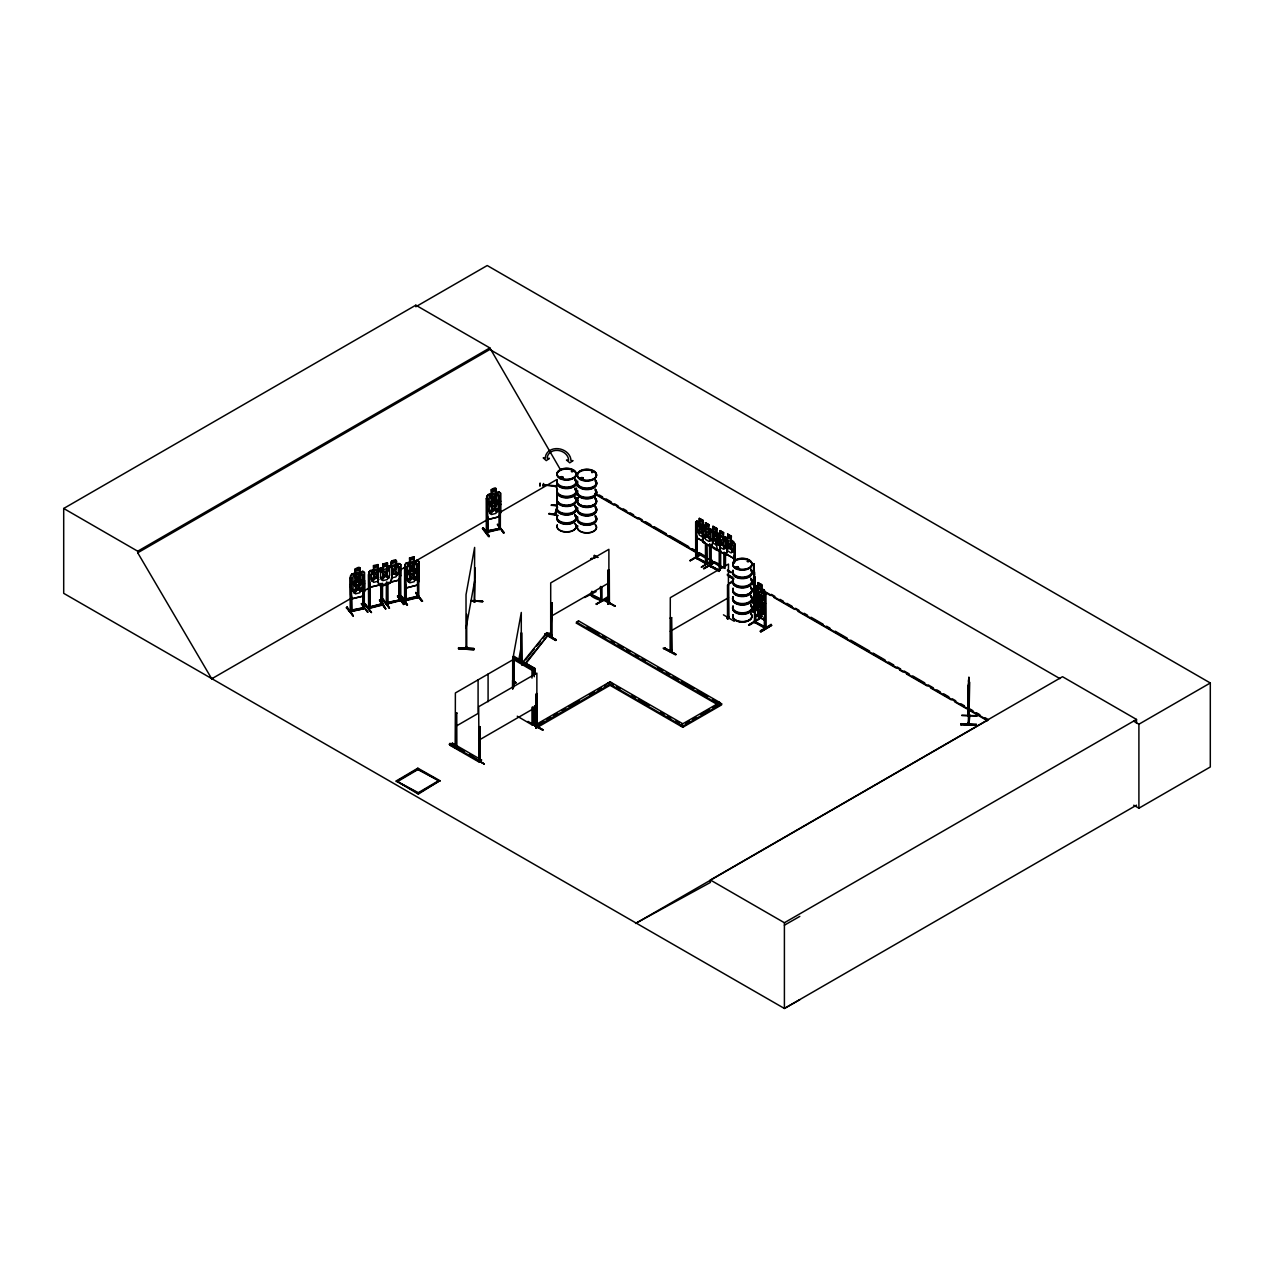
<?xml version="1.0" encoding="UTF-8"?>
<svg xmlns="http://www.w3.org/2000/svg" width="1274" height="1274" viewBox="0 0 1274 1274"><rect width="100%" height="100%" fill="white"/><g stroke="black" fill="none" stroke-linecap="round" stroke-linejoin="round"><path stroke-width="1.5" d="M968.192 706.242L968.144 707.341L968.144 697.961M968.192 694.569L968.511 689.839L967.906 699.76M968.049 698.232L968.129 693.215L968.208 698.232M968.606 679.727L968.479 686.113M960.899 724.858L976.298 725.352L976.346 724.158L960.946 723.712L960.899 724.89M543.488 484.916L556.037 486.588M968.351 699.999L968.813 692.53M968.511 693.98L968.479 696.559L968.351 694.712M968.479 701.831L968.129 709.857L967.906 707.484M754.479 586.04L754.351 589.305L753.682 582.361M754.383 589.273L754.638 586.04M754.017 566.213L754.049 563.634L754.447 610.373L755.514 614.896L763.874 619.578L764.957 616.329L763.843 619.833L755.307 615.055L754.192 599.242L755.466 598.334L758.062 599.927L757.934 595.595L761.565 597.633L761.326 601.901L763.142 604.29L763.142 612.014L761.326 614.307L757.934 612.396L756.119 608.08L756.119 600.357L757.934 600.006M473.944 648.593L458.592 647.718L473.96 648.53L473.88 649.708L458.529 648.816L458.608 647.654M458.592 648.227L473.944 649.262M473.88 649.692L458.529 648.705M967.921 701.273L967.858 698.773L967.921 712.373L968.049 698.152M968.718 704.952L968.845 702.07M968.144 697.77L968.049 696.878M968.973 689.6L969.052 681.733L968.606 696.352L968.893 688.279M548.871 514.043L558.267 515.54M968.511 693.502L968.734 690.524M754.319 581.278L754.176 583.126L753.746 575.641M968.527 693.311L968.033 698.869M968.367 701.146L968.511 703.359L968.383 699.49M968.129 693.279L968.718 686.368M968.304 693.279L968.893 686.368M968.479 698.55L968.718 695.827M968.129 709.857L968.304 707.627M968.479 706.258L968.718 702.961M968.877 702.961L968.304 712.007L968.67 708.838M961.743 715.494L977.158 715.956M968.527 681.606L968.909 677.083L968.909 724.635L968.479 685.539M968.304 686.113L969.084 679.217L968.734 681.431M969.705 682.243L968.957 716.514M968.304 702.707L969.084 695.795M968.24 724.428L969.18 715.717M969.1 716.625L969.801 715.765L968.925 724.54L969.164 679.775M969.785 714.698L969.625 716.721M968.463 722.406L969.004 723.393L968.463 722.501M543.695 484.9C542.533 490.793 543.998 478.976 543.425 485.426M967.858 698.869L968.797 692.69M968.718 692.164L968.336 694.203M968.065 706.019L968.336 703.296M967.858 715.478L968.543 708.551L968.017 715.478M755.88 621.409L754.383 621.011L755.482 622.938L754.383 621.011L755.482 621.712M755.88 622.636L754.845 621.999L754.877 614.179M764.464 626.649L765.531 627.174M765.403 592.267L765.531 628.401L764.304 627.843L764.4 615.931M764.4 606.042L764.766 593.971L765.785 594.512L765.897 628.178L764.655 627.493M765.785 626.84L764.655 626.267M753.539 602.475L754.59 610.979M591.614 594.337C589.177 593.525 592.569 592.649 591.263 594.687M600.293 599.194C607.204 602.857 588.811 597.522 590.706 593.795M601.01 600.261L600.42 586.645M695.779 556.818C697.642 555.002 696.974 561.006 696.544 557.248L696.321 556.499M705.541 562.375L706.863 562.582M710.526 546.753L710.637 566.58L709.427 566.006L719.173 571.437L719.667 570.067M710.637 565.353C707.341 563.936 713.297 564.828 710.526 566.516M710.892 565.067L709.873 564.414L709.793 565.656L717.835 570.242M369.842 607.857C366.928 609.625 368.616 604.975 370.065 607.268L382.439 603.494M382.598 603.86L380.862 605.118L381.006 583.333M400.625 600.691L399.033 600.675M556.834 483.563L557.057 510.906L557.025 488.563L557.057 489.917M351.656 610.405C336.225 612.778 385.64 603.335 351.624 610.389M350.047 611.663L351.831 611.552L351.481 595.499M362.819 574.924L362.867 608.845L362.676 607.284L364.237 606.95M362.66 608.558L364.237 608.176M404.591 600.548L418.62 597.14M418.78 597.506L417.044 597.522L418.286 595.945M486.174 532.293L487.958 532.198L487.592 516.145M500.348 528.025L499.328 528.232C499.519 531.831 497.529 526.417 500.363 527.595M499.328 529.458L500.571 529.092L500.316 527.993M466.698 614.307L466.746 648.625M475.17 567.87L474.374 602.268L474.565 600.134L475.313 601.567L474.374 602.268M465.966 648.577L466.188 646.555L466.666 648.625M466.077 647.972L466.013 648.769L466.841 647.909M470.95 601.121L482.671 601.248M513.231 687.769L513.358 679.345M521.162 660.33L521.289 632.875L521.83 665.267M521.687 664.168L521.83 632.907M466.029 628.257L474.629 581.024M518.55 661.174L521.289 646.045M493.691 500.73C491.334 502.402 503.23 506.877 494.519 499.217C502.274 488.627 492.401 496.175 493.484 498.867M560.019 477.527L560.863 476.731M562.168 477.909L562.312 476.842L560.99 476.858M571.548 471.555L571.978 470.679M572.615 470.647C572.026 472.351 572.79 469.644 571.453 471.428M580.88 478.498L580.817 478.913M582.6 477.798L582.537 477.925M532.946 717.74L533.265 716.912M592.091 471.794L593.031 471.794L592.139 472.686M735.751 567.551L737.009 566.627M736.786 568.029L736.452 566.866L737.71 567.599M738.299 567.137L737.71 568.029M738.681 567.774L737.487 566.627M748.364 561.452L748.73 561.579M748.778 561.197L747.472 561.516M543.409 484.789L556.149 485.824M556.085 485.41L556.149 487.098M557.088 505.682L551.467 504.822M554.795 514.68L557.343 505.842L554.875 514.632M557.582 507.052L555.544 514.6M557.136 509.52L555.56 514.107M449.372 744.334L460.344 750.593L449.372 744.334L449.977 743.315L460.949 749.574M472.67 758.11L473.275 757.059L484.247 764.018L473.195 757.632M545.192 633.895L556.276 640.217L545.304 633.958M555.671 640.535L544.746 634.197M556.197 639.612L546.785 634.723M675.714 654.979C655.537 644.039 662.623 648.116 675.873 654.279L664.821 648.084L675.809 654.342M357.675 577.679C356.624 574.638 349.952 572.408 356.481 579.017C349.84 587.043 355.908 585.944 357.532 579.67C359.411 585.467 364.794 582.919 358.392 578.587C365.208 569.558 358.249 573.523 357.405 577.313M493.452 498.293C493.691 494.822 485.267 493.627 492.592 499.663C485.983 507.562 491.987 506.702 493.595 500.332M352.165 598.669L362.899 596.073L364.364 591.598M352.054 598.844L363.01 596.184L364.523 591.582L364.523 572.424L362.819 571.278C355.43 575.466 364.794 562.997 355.143 569.032L355.207 573.252L351.974 573.937L350.557 575.88L350.621 595.085L352.118 598.923L350.764 595.038M400.514 575.609L399.144 580.18L389.987 582.361M399.144 580.18L400.673 575.593L400.737 564.573L399.033 563.442L395.88 564.366L395.88 560.226M405.068 584.145L406.486 587.887L417.315 585.053L418.971 580.626L417.378 585.132L406.486 587.887L404.989 584.049L405.021 564.764M500.714 512.307L499.121 516.814L488.165 519.489L499.058 516.734L500.714 512.307L500.65 493.07L498.946 491.923C491.557 496.112 500.921 483.626 491.27 489.678L491.43 493.898M362.756 587.824L364.3 583.46M350.557 586.948L351.99 590.706L362.931 588.031L364.523 583.524M378.235 570.752L378.139 581.915L379.7 585.514L390.338 582.791C393.602 570.752 395.545 560.624 379.556 568.905L378.075 570.752M377.916 577.95L373.585 579.033L373.585 571.309L377.916 570.226C378.76 582.425 374.731 590.467 390.513 582.982L392.042 578.396L391.898 567.392M404.925 575.912L406.374 579.67L417.299 576.995L418.907 572.488M701.003 528.153L703.089 526.051L704.283 526.847M714.682 536.481L716.88 534.045L717.867 534.507M701.926 526.465L703.121 525.621L701.799 526.337L702.914 542.167L711.306 547.024L712.532 543.457M711.306 547.024L712.66 543.552L712.66 532.452L711.402 530.271L703.057 525.461M716.514 545.224L717.501 550.034L725.909 554.891L727.136 551.339L727.247 540.319L723.441 536.943L723.68 532.659L720.097 530.605L720.097 534.73M725.909 554.891L727.247 551.419L727.136 540.399M759.734 592.792C760.482 589.273 766.231 590.228 760.833 594.432L763.285 600.532L760.1 594.91C758.651 600.564 754.351 596.089 759.32 593.573L757.043 587.585L759.686 592.744M754.319 596.105L755.689 592.617L764.289 597.363L765.292 602.156M754.447 596.184L755.769 592.792M765.292 603.366L764.066 606.679L755.578 602.124L754.574 597.315M466.746 647.399L465.886 647.351M365.224 603.701L371.451 612.491L364.523 604.481L365.32 603.605M371.323 612.412L364.603 604.402M383.235 599.306L389.462 608.096L382.55 600.086L383.331 599.21M389.334 608.017L383.235 599.767L389.462 608.096M346.369 607.825L347.133 606.997L353.169 615.899L346.401 607.794L347.101 607.013M346.926 607.666L353.073 615.74M407.537 604.863C394.239 588.954 405.944 598.35 406.756 605.054L400.737 596.773L407.346 604.816M482.464 528.503L483.26 527.643L489.296 536.545L482.464 528.503L488.515 536.657M483.133 528.264L489.296 535.844M584.702 597.538L596.152 591.566M689.775 560.56L701.226 553.903L690.301 560.719M703.567 568.554L715.017 561.898L703.614 568.538M704.076 568.761L714.921 562.423M748.618 624.993L759.909 618.208L748.666 624.945M759.814 618.734L749.239 625.343M755.992 621.473L754.877 620.852M755.514 622.859L755.88 614.737M764.289 626.49L764.464 627.875M592.139 595.324L592.028 591.311M695.588 557.932L706.592 564.127L706.481 544.301M705.366 562.216L705.477 563.634L705.477 543.743M709.427 564.78L710.446 565.29M711.003 566.357L709.873 565.64L709.905 543.982M368.425 606.997L380.862 604.242M368.425 608.224L382.439 604.72M370.065 606.918L369.794 608.271L369.699 582.218M369.89 608.224L369.699 574.303M381.006 605.07L382.28 604.752L382.28 585.005M382.471 603.86L382.471 605.086L382.503 583.301M386.436 582.091L386.5 604.147L388.076 603.749L388.076 602.522L399.096 600.134L386.293 602.634L387.869 602.252M400.307 574.67L400.673 600.611M417.187 596.264L418.827 596.2L418.827 597.41L418.684 561.388M486.318 531.035L487.751 530.685M487.958 530.971L486.381 531.354M487.783 532.277L487.592 498.357L486.318 498.675L486.572 532.628L486.429 530.955M392.073 574.861L393.698 571.867C395.657 577.632 401.007 575.068 394.622 570.752C400.753 563.267 395.29 563.92 393.618 570.051L391.198 566.898L389.86 567.615M411.773 566.834C413.349 560.767 419.194 559.955 412.776 567.535C419.289 571.978 413.62 574.351 411.916 568.634C410.037 575.02 404.368 575.896 410.849 567.981C404.495 563.968 410.547 561.356 412.075 567.201M466.618 647.463L466.698 646.682M479.056 727.343L480.043 726.769L479.056 727.343L479.056 759.702L479.438 758.922M536.37 726.737C538.647 724.078 533.487 728.824 537.246 727.47L610.055 685.301L610.055 684.249L536.147 726.753M609.004 602.029C606.169 607.22 611.122 600.293 607.794 602.65M671.653 617.731L670.299 618.081L671.653 617.731L671.653 651.46C672.353 648.02 668.85 652.033 671.764 650.043M728.967 618.368L728.489 584.495L727.502 585.069L727.502 618.654L728.999 617.062L727.39 618.734L728.808 618.4M761.677 601.758L759.75 604.577L756.597 598.812L759.017 605.054C754.112 607.316 758.476 611.934 759.814 606.456L762.823 611.902L760.53 605.914C766.773 603.526 758.492 599.576 763.874 603.191C768.254 608.351 757.759 596.949 755.402 598.573M513.518 682.705L514.68 682.848L514.218 683.931M515.731 682.418C514.139 684.313 513.103 682.386 515.652 682.466M515.89 683.071L515.158 681.574L515.747 683.119M560.608 476.81L560.226 477.957M562.805 477.957L562.71 476.986M572.153 470.568L572.997 471.555L571.612 471.396M580.355 478.26L581.342 477.607M726.578 548.314L728.871 545.129L726.626 539.125L729.588 544.587C730.894 539.125 735.194 543.775 730.368 546.005L732.789 552.12L729.636 546.466L727.693 549.349L726.706 548.887M738.044 567.408L738.538 567.981M747.551 561.277L748.395 561.579L748.125 560.608M576.326 493.627L576.66 495.013M556.961 489.089L557.041 509.998M364.523 591.582L364.587 580.562L362.883 579.431L352.086 582.154L350.621 584.002L350.844 595.117M350.684 584.097L352.165 582.25M406.533 571.214L405.068 573.061L406.533 571.214L417.267 568.395L418.907 569.43M488.356 503.007L486.955 504.759L486.955 515.763L488.356 519.41M369.906 574.59L368.425 574.622L368.696 608.574L368.712 572.376L370.193 570.529L381.085 567.917L382.646 568.889M368.934 572.488L370.193 570.529M386.739 567.981L388.22 566.134L391.532 565.449C387.837 559.923 399.877 557.295 395.943 564.462L398.268 565.258L398.268 572.966L395.943 576.851L391.596 577.934M350.7 575.896L352.102 574.16M378.298 570.848L379.7 569.112L382.948 568.315L382.948 564.175L387.296 563.108M405.785 600.245L404.782 600.866L404.861 564.748L406.342 562.901L409.671 562.232L409.527 557.996L414.241 556.945L414.177 560.974M404.925 564.828L406.342 562.901M488.245 519.569L486.732 515.731L486.764 496.446L488.085 494.583L491.334 493.898M486.827 496.526L488.229 494.79M523.104 661.859L546.705 632.652L549.428 633.385L525.828 663.643M525.589 659.836L534.284 649.071M536.768 645.998L540.495 641.379M542.979 638.306L545.463 635.232M525.828 662.591L549.428 633.385M550.702 635.551C551.148 638.274 552.279 633.067 551.069 635.981M552.008 635.423L550.591 635.758M609.211 603.637L609.386 602.252M455.758 713.599L456.745 713.026L455.758 713.599L455.646 747.249L456.14 745.179M535.765 727.677L536.975 727.056M537.246 726.148L535.207 725.017L610.055 681.797L682.784 723.791M670.172 650.441L670.904 651.906L671.398 649.82M671.398 651.046L670.347 651.587M671.605 651.428L670.681 651.906L670.681 618.304M728.808 617.173L727.374 617.412L727.39 618.734M409.782 570.418L407.473 572.376L407.473 580.1L409.782 582.823L414.114 581.724L416.423 577.839L416.423 570.115L414.114 569.319M491.382 497.863L496.08 496.78L491.382 497.863L491.446 502.083L489.216 504.058L489.216 511.782L491.525 514.505L495.857 513.406L498.182 509.52L498.182 501.797L495.857 501.001M389.287 567.503L391.596 565.545M560.767 476.954L561.277 478.053M562.567 478.132L562.853 477.177M581.151 477.686C578.237 479.183 584.288 480.33 582.998 477.941M592.267 471.635L591.837 472.511M738.442 567.822L736.866 568.379L735.862 567.408M590.754 559.015L591.948 558.187M716.402 534.204C718.568 530.939 714.634 543.313 716.514 545.336M695.795 522.069L696.989 521.225L695.668 521.942L695.731 558.076L695.731 524.347L697.085 524.697M711.386 531.083L713.201 530.732C711.688 518.566 716.099 535.526 710.733 529.06L709.586 529.873M724.189 537.931L725.384 537.087M754.574 586.422L755.737 585.403C761.167 591.837 756.692 574.893 758.221 587.059L756.406 587.425L756.406 595.133L758.221 599.449L761.645 601.344L763.46 599.051L763.46 591.327L761.645 588.938L761.645 584.814L758.221 582.919M764.082 613.909L765.292 613.049M365.128 604.274L371.451 612.491M755.721 609.306L754.319 607.204L758.094 610.612L757.982 614.816L761.629 616.839L761.629 612.698M757.982 614.816L761.756 616.759M765.292 613.24L764.129 614.068L755.769 609.195M754.877 588.492L755.88 589.034M770.467 595.484L765.308 592.506L764.241 590.117L755.609 585.467L754.495 586.374M765.785 594.512L764.4 594.194M765.531 603.382L764.161 606.87L755.578 602.124M764.289 627.716L765.005 626.33M771.12 624.483L760.371 630.805L760.992 631.84L771.646 625.343L760.976 631.761M757.934 599.72L757.934 595.595M396.262 780.93L417.84 768.19L439.896 780.659L418.318 794.084L396.262 780.93L418.318 793.384L439.896 780.659M396.262 781.631L417.856 768.891L439.896 781.36M417.84 768.19L417.856 769.592L397.472 781.615L418.302 792.683L418.318 794.084M418.302 792.683L438.686 780.659L417.856 769.592M551.69 602.745L550.702 603.319L552.072 602.968L550.702 636.904L550.702 582.903L608.892 549.317L608.892 603.319L607.921 603.892M607.921 570.29L609.275 569.94L609.418 603.526L608.287 604.115L607.921 570.29L609.275 569.94M696.942 521.05L699.506 522.659M699.267 522.515L699.394 518.327L702.993 520.365L702.882 524.569L705.318 525.828M704.554 527.054L702.754 524.649L702.993 520.365M710.621 529.124L719.077 533.949L720.272 536.083C719.667 545.463 723.202 557.295 710.589 545.782M696.894 537.708L695.795 532.962L696.782 537.771L703.662 541.561M711.386 538.791L713.201 543.138L716.561 545.049L718.361 542.772L718.361 535.048L716.561 532.643L716.8 528.376L716.673 532.58M601.376 599.895L591.757 594.671L600.882 598.971L600.309 600.532M607.682 598.063L607.157 597.14L596.28 604.163L607.73 598.143L596.28 604.163M603.701 600.229L615.294 606.137L604.306 599.879M719.014 533.902L716.8 532.516M552.072 602.968L552.072 636.682L550.973 637.191L551.69 636.331M727.788 538.329L727.788 534.188L731.387 536.243L731.149 540.51L732.948 542.915L732.948 550.639L731.149 552.916L727.788 551.005L726.594 548.107M724.189 537.755C726.594 535.606 733.521 540.972 734.987 543.887L734.875 562.153M731.276 536.306L727.661 534.268M690.221 560.767L701.226 554.588M696.719 558.506L697.085 536.545M731.276 540.447L733.665 541.816M705.748 562.344L696.83 557.693L706.449 562.917M733.872 561.595L734.254 545.559L735.241 546.132L735.241 559.955M705.366 563.442L705.748 561.993M735.241 546.132L733.872 545.782M701.353 567.201L712.357 560.847M701.433 567.057L712.277 560.257M725.272 553.553L733.76 558.394L725.288 553.569M512.594 687.976L512.594 680.348L513.565 679.79L512.96 688.183M479.056 759.702L478.674 706.704L536.864 673.118L536.864 727.12L535.892 727.693L535.892 694.091L536.864 693.534L537.246 727.47L536.147 727.98L536.274 694.314L537.246 693.741M733.41 581.485L729.747 583.062L732.869 580.562M730.368 583.381L732.932 581.119M727.773 618.941L727.884 585.292L728.871 584.718M531.672 724.03L543.265 729.938L532.277 723.68M664.28 649.087L664.885 648.02M723.441 614.832L734.27 621.266M535.892 726.467L536.975 725.83M727.502 618.654L728.871 618.304M799.817 999.692L784.402 1008.467L63.7 593.334L63.7 508.469L415.818 305.187L489.837 347.913L560.847 470.393M63.7 508.469L137.719 551.212L489.837 347.913M212.567 678.325L211.723 678.803L137.719 552.789L489.837 349.49L1059.952 678.644M211.723 678.803L352.038 597.793M364.093 590.833L370.989 586.852M400.259 569.956L405.419 566.962M415.754 561.006L488.085 519.251M500.141 512.291L556.961 479.47M590.754 558.824L592.553 558.522M702.993 525.684L705.493 527.133L705.493 522.722L709.077 524.792L708.838 529.06L711.226 530.446M709.077 524.792L705.382 522.802M550.702 616.505L608.892 582.903M709.077 528.933L710.749 531.401L710.749 539.125L708.965 541.402L705.621 539.475L703.837 535.128L703.837 527.42L705.621 527.07M712.66 543.552L712.66 532.452M702.914 542.167L711.433 546.96M723.552 532.739L719.969 530.669M513.215 660.41L513.693 656.237L535.032 668.563L535.032 674.408M723.552 536.864L725.336 539.284L725.336 546.992L723.552 549.269L720.208 547.342L718.425 542.995L718.425 535.287L720.208 534.937M576.389 622.094L717.485 703.567L717.485 704.618L576.389 623.145L578.507 620.868L719.603 702.34L719.507 703.646M513.565 659.375L455.375 692.96L455.264 747.042L455.248 745.72L456.856 745.672M576.389 623.145L578.507 620.868M717.501 550.034L726.021 554.827M513.215 656.524L535.032 668.563M457 725.623L478.084 713.44L478.084 679.854M450.343 744.43L452.461 743.204L481.556 760.005L479.438 762.282L450.343 745.481L450.343 744.43L479.438 761.231L481.556 760.005M450.343 745.481L452.461 743.204M478.674 740.305L536.864 706.704M670.299 631.267L728.489 597.681M534.268 707.771L535.032 725.097L532.994 724.476M535.032 705.605L535.207 726.069L543.664 721.18M547.04 719.237L550.432 717.278M553.808 715.319L557.2 713.376M562.264 710.446L565.656 708.487M569.032 706.544L579.176 700.684M589.336 694.824L594.401 691.893M597.793 689.935L601.169 687.976M604.561 686.033L607.937 683.023L682.784 726.244L721.625 703.821L721.625 704.872L682.784 727.295L609.625 685.062M717.485 703.567L719.603 702.34M685.731 723.138L689.107 721.195M692.483 719.237L695.859 717.294M700.923 714.364L709.379 709.491M712.755 707.548L717.819 704.618M636.363 922.997L710.382 882.452L710.382 880L1062.5 676.701L1136.519 719.444L1136.519 723.329M635.535 923.475L987.669 720.176L761.979 589.878M710.382 880L784.402 922.742L1136.519 719.444M1133.749 721.243L1138.908 724.221L1210.3 682.991L1210.3 766.98L1138.908 808.194L1133.733 805.216M1136.519 805.168L784.402 1008.467L784.402 922.742M513.979 659.757L514.935 659.215L532.946 669.758L531.991 670.299L513.979 659.757L513.979 687.02M517.26 716.195L531.991 724.826L532.946 724.269L528.041 721.403M784.402 925.179L799.817 916.404M750.083 602.204C754.829 604.736 754.383 599.353 753.794 602.045M728.25 618.097L728.489 564.079L670.299 597.681L670.188 651.747M479.295 759.702L480.155 759.415M572.822 471.476L571.883 471.555M560.863 477.161L562.168 477.161M562.248 477.814L561.245 477.973M562.487 477.957L560.178 477.591M738.235 567.981L736.261 567.981M386.563 602.522L386.293 603.86L400.45 600.325M388.044 603.828L387.933 582.059M487.91 531.051L498.994 528.614L487.385 530.669L487.815 532.229M486.429 532.182L500.22 528.853M500.316 529.22L500.427 493.07L498.882 492.082M350.302 611.536L350.191 611.616C351.146 610.533 370.224 608.797 362.66 607.332M404.686 599.274L405.944 599.401M405.944 600.627L406.056 566.962L404.575 566.994L404.638 600.898L404.957 599.64L417.044 596.646M608.462 604.067L608.287 570.513M551.26 637.096L551.085 603.542M536.864 727.12L536.641 725.893M536.338 727.916L536.434 726.658M754.335 602.029L754.288 601.153L753.698 601.854M355.478 577.409L359.809 576.326M409.702 570.418L409.623 566.182L414.273 565.019L414.273 569.144M352.229 582.361L355.478 581.549M359.809 580.45L362.899 579.67L364.444 580.657M377.916 581.247L373.585 582.329L371.26 579.606L371.26 571.899L373.585 569.94L373.362 565.608L378.075 564.541L377.916 568.857L380.241 569.653M391.596 561.404L395.943 560.321M388.347 566.357L399.033 563.681M391.596 566.914L395.943 565.831L395.943 573.555L391.596 574.638M399.033 567.089L400.307 566.771M370.272 587.043L381.133 584.575L370.224 587.314L368.871 583.396L368.871 572.392M390.067 582.218L398.969 579.989M385.735 608.813C373.075 593.143 383.761 602.873 385.608 608.956L379.572 600.102M403.619 604.561L397.504 595.675L404.384 604.29M397.504 596.375L404.415 604.354M400.434 599.544L399.16 599.815M382.503 605.039L368.807 608.51L368.282 607.029M400.514 600.643L386.579 604.179L386.659 582.377M491.334 489.757L495.984 488.627M488.165 494.678L498.946 491.923M487.815 498.644L486.318 498.675M498.93 495.57L500.22 495.252M488.117 511.352L499.058 508.676L500.65 504.17L499.058 508.676L488.117 511.352L486.668 507.593M497.449 524.856L504.281 532.866L497.449 524.155L503.485 533.058M486.668 496.51L486.525 532.548L500.427 529.14M355.207 569.128L359.873 567.981M387.232 567.153L389.557 567.965L389.557 575.673L387.232 579.559L382.885 580.626L380.56 577.886L380.56 570.179L382.885 568.22L382.726 563.984L387.455 562.933L387.392 566.978M409.527 557.996L414.098 557.12M362.883 571.373L351.974 573.937M390.401 566.484L387.296 567.249L387.455 562.933M414.241 556.945L414.098 561.245L417.187 560.241L418.907 561.388L418.812 580.641M406.486 563.108L417.203 560.48M350.318 610.756L350.605 611.95L350.191 578.03L351.481 577.711L351.592 611.711M351.688 577.998L350.191 578.03M363.026 575.211L364.093 574.622M406.056 566.962L404.575 566.994M417.187 563.888L418.477 563.57M351.99 590.706L362.931 588.031M417.124 576.788L406.422 579.415L405.021 575.768M368.138 612.157L361.434 604.019M422.458 601.105L415.802 592.506M415.706 593.174L422.538 601.185M350.557 575.88L350.398 611.902L364.3 608.494L364.3 572.424M404.782 600.866L418.684 597.458M561.277 476.587L560.863 477.909M581.055 478.498L582.329 478.594M747.774 560.64L748.395 561.277M747.806 561.133L747.281 561.579M737.773 567.663L736.722 567.663M379.015 579.543L375.687 576.262C374.094 582.632 368.09 583.524 374.683 575.609C368.584 572.249 373.935 568.618 375.607 574.447C377.184 568.363 383.012 567.551 376.61 575.147L378.601 577.648M761.629 616.839L761.629 612.428L763.46 612.061L763.46 604.338L761.629 600.022L758.221 598.143L756.39 600.436L756.39 608.16L758.221 610.533L758.221 614.673M725.989 538.95L727.788 538.599L727.788 534.188M400.1 600.309L400.45 599.098M382.216 603.51L382.073 604.704M405.642 598.987L417.044 596.296M364.093 606.981L364.093 608.208M557.311 489.025L557.391 489.917M400.307 599.13L398.873 599.497L399.16 601.041L399.24 567.376M381.404 605.373L381.229 583.619M603.733 599.513L614.785 606.313M531.831 723.855L542.66 730.289M581.804 477.463L582.855 477.877M581.804 477.973L581.055 478.769M736.882 566.643L738.299 566.946M737.009 567.057L737.901 567.185M737.248 567.742L737.519 567.726A9.762 5.637 0 0 0 735.448 568.618M591.025 593.477L591.104 594.687L601.774 600.818L601.774 586.995M600.787 600.261L600.787 586.422M755.132 576.66L755.227 587.346M750.099 601.71L753.953 601.567M750.099 602.411L754.399 602.443M753.794 603.175L753.682 601.057M751.119 610.596L754.972 610.485L751.119 610.724M751.119 611.186L754.972 611.042L751.119 611.297M753.858 569.382L754.383 572.79L753.682 565.783L753.858 567.87M754.351 570.672L754.319 573.555M754.654 575.052L754.383 572.567L754.511 622.429M753.539 577.409L753.842 582.409L753.587 566.325M968.638 684.122L968.383 724.619M961.759 715.303L977.158 715.733M417.331 596.614L417.617 597.824L417.394 564.175M471.077 600.436L482.591 601.79M471.157 600.595L482.671 601.296M471.093 600.898L482.607 601.599M557.901 485.076L556.834 484.757M557.901 494.869L556.945 494.678M557.2 505.412L551.339 505.364M551.371 505.173L557.072 505.667M556.499 514.17L548.871 513.518L556.499 514.871M574.447 497.481L578.269 497.895M574.415 497.624L578.237 497.991M403.747 604.417L397.631 596.232M497.577 524.713L503.612 532.914M421.869 601.232L418.827 597.076M582.043 477.559L583.301 478.483M581.565 479.008L580.418 478.339M561.754 476.587L562.805 477.097M561.277 477.623L561.786 477.686A9.762 5.637 0 0 0 559.716 478.594M754.224 602.252L754.925 607.555M387.726 603.51L388.076 602.522M500.22 527.627L500.045 528.837M351.481 611.313L351.624 610.039M359.73 580.371L362.055 581.151L362.055 588.875L359.73 592.76L355.414 593.859L353.089 591.136L353.089 583.428L355.414 581.454L355.255 577.233L359.953 576.151L359.953 580.275M414.098 561.245L416.423 562.057L416.423 569.765L414.098 573.65L409.734 574.717L407.409 571.978L407.409 564.271L409.734 562.312L409.734 558.187M754.941 620.852L754.877 622.078L765.785 628.066M765.371 627.19L755.625 622.046L765.244 627.079L765.371 628.416L754.558 622.397M706.306 564.032L706.306 562.805M591.423 595.484L591.646 591.534M696.321 557.725L695.986 556.435M576.66 488.006L576.326 489.264M758.11 582.712L761.868 584.67L761.756 588.875L764.241 590.117M755.657 592.872L764.082 597.506L765.18 602.108M761.645 598.032L758.221 596.152L758.221 588.429L761.645 590.324L761.454 601.838M761.518 612.491L764.241 614.004M771.662 625.423L771.041 624.371M757.823 595.659L761.454 597.697M702.882 520.445L699.267 518.391L699.394 522.722L697.595 523.073L697.595 530.796L699.394 535.128L702.754 537.039M713.074 526.385L716.8 528.376M713.201 526.592L716.561 528.519M725.209 536.991L727.9 538.536M696.878 521.289L705.159 526.019M702.754 526.019L698.184 523.375L700.477 529.251C695.477 531.64 699.952 536.37 701.241 530.605L702.515 533.902M702.754 533.742L699.394 531.815L699.394 524.108L701.034 528.121M716.561 541.737L713.201 539.826C716.45 534.475 708.647 524.41 714.284 537.246C709.284 539.65 713.759 544.38 715.048 538.599L716.322 541.912M710.796 545.622L719.077 550.336L720.16 547.103L720.16 536.083M696.782 537.771L705.239 542.597M727.311 574.319L732.439 577.249M719.555 570.354L710.637 565.704L719.173 570.561M728.632 575.514L733.76 578.428M727.311 575.195L732.439 578.109M696.098 557.725L706.99 563.856L706.847 544.094M728.632 576.389L733.76 579.304M671.796 651.317L671.271 617.524M546.721 634.85L556.117 640.217M456.172 747.456L449.818 744.016L456.092 747.583M474.597 758.508L484.247 764.018M1210.3 682.991L487.225 265.533L415.818 306.747L415.818 305.187M725.941 538.249L717.533 533.392L720.097 535L720.097 530.605M720.208 536.322L723.552 538.249L723.552 545.957L720.208 544.03M599.13 494.917L602.586 496.908M606.026 498.898L611.202 501.876M614.641 503.867L618.081 505.858M623.257 508.836L626.697 510.826M630.152 512.817L633.592 514.807M638.768 517.785L642.207 519.776M645.647 521.767L650.823 524.761M654.263 526.751L666.334 533.71M669.774 535.701L688.724 546.642M692.164 548.632L695.62 550.623M699.06 552.597L704.235 555.591M716.291 562.551L719.73 564.541M771.423 594.385L774.863 596.375M780.038 599.353L783.478 601.344M786.918 603.335L792.094 606.313M795.533 608.303L798.989 610.294M804.149 613.272L807.589 615.262M811.044 617.253L823.1 624.212M826.539 626.203L829.995 628.193M835.155 631.187L847.226 638.147M850.666 640.137L869.616 651.078M873.056 653.068L885.127 660.028M888.567 662.018L893.743 664.996M897.183 666.987L900.622 668.977M904.078 670.968L909.238 673.946M912.694 675.937L924.749 682.896M928.189 684.886L933.364 687.88M936.804 689.871L940.244 691.862M943.7 693.836L948.859 696.83M952.315 698.821L955.755 700.811M960.93 703.789L964.37 705.78M967.81 707.771L972.986 710.749M976.425 712.739L979.881 714.73M985.041 717.708L988.497 719.699M594.862 493.404L724.078 567.997M727.518 569.988L732.693 572.981M751.644 583.922L756.804 586.9M594.862 494.105L613.797 505.03M617.237 507.02L637.908 518.948M641.348 520.939L705.048 557.709M710.207 560.703L722.262 567.663M727.422 570.641L730.878 572.631M773.907 597.474L794.578 609.402M798.018 611.393L896.148 668.054M899.587 670.044L903.043 672.019M906.483 674.01L927.138 685.938M930.577 687.928L951.248 699.856M954.688 701.847L966.743 708.806M970.183 710.796L987.398 720.734M597.92 557.359L594.337 555.289L594.337 558.315M597.681 557.486L594.337 555.56L594.448 558.251M721.625 703.821L719.507 702.595L680.666 725.017L680.666 726.069M587.107 626.888L599.162 633.847M602.602 635.837L606.042 637.828M611.202 640.806L614.641 642.781M618.081 644.771L623.241 647.749M626.681 649.74L630.136 651.731M635.296 654.709L638.736 656.699M642.176 658.69L645.615 660.665M657.655 667.624L662.814 670.602M666.27 672.592L669.71 674.583M673.15 676.558L678.309 679.552M681.749 681.526L693.789 688.486M697.228 690.476L707.564 696.432M712.723 699.41L717.883 702.388M613.447 684.807L610.055 681.797M616.823 686.766L620.199 688.708M632.047 695.54L635.423 697.499M638.815 699.458L648.96 705.318M660.808 712.15L664.184 714.109M667.56 716.052L670.952 718.01M676.016 720.941L679.408 722.884M513.502 657.002L534.268 668.993L534.268 676.749M514.648 658.992L533.121 669.662L532.946 675.602M514.776 659.199L532.994 669.726M535.207 726.069L537.357 727.263M461.013 749.192L464.437 751.166M469.58 754.128L473.004 756.103M474.485 601.105L475.234 600.341M500.65 501.112L499.01 500.077L488.213 502.8L486.732 504.647M498.946 500.22L500.571 501.303M417.267 568.634L418.812 569.621M417.124 560.401L418.748 561.484M398.969 563.586L400.577 564.669M381.085 567.917L382.726 568.968M710.844 566.197L710.892 546.53M596.312 603.478L596.901 604.481M514.043 683.756L513.581 682.944M496.016 500.825L496.016 496.701M400.673 564.493L400.434 600.771M391.452 565.433L391.389 561.213M379.477 600.07L385.608 608.956M483.149 528.184L489.296 536.545M415.706 592.474L421.742 601.376M361.322 603.51L367.469 612.221M347.038 607.555L353.169 615.899M764.066 590.292L765.292 592.346L765.085 616.425L765.085 605.246M711.274 530.334L712.532 532.516M480.155 759.065L480.155 760.291M456.856 746.548L456.745 713.026M754.59 609.768L753.794 602.395L754.925 608.431M714.985 536.72L713.185 532.054L716.561 534.029L716.641 545.272M486.764 507.45L488.229 511.192M350.637 586.804L352.102 590.547M703.121 542.023L702.038 526.401M753.889 577.09L754.176 579.813M753.858 582.345L754.558 589.273M968.718 692.515L968.845 694.362M1138.908 724.221L1138.908 808.194M764.766 617.683L764.766 627.556M755.514 589.257L755.514 599.146M755.514 612.969L755.275 622.859M754.049 563.634L754.144 587.298M753.889 563.634L753.794 603.271M734.748 543.95L734.748 554.97M734.254 557.423L734.254 563.347M725.479 554.397L725.479 566.245M725.113 552.645L725.113 568.443M724.492 553.824L724.492 565.688M724.126 552.072L724.126 567.886M720.654 550.113L720.654 567.901M720.272 550.336L720.272 570.099M719.667 551.531L719.667 569.303M719.284 551.753L719.284 569.526M710.351 565.258L710.287 566.516M709.522 544.205L709.522 566.07M705.86 543.52L705.86 563.283M696.719 524.92L696.83 558.569M695.907 521.99L695.907 533.01M682.784 726.244L682.784 727.295M601.408 587.218L601.519 601.105L601.232 599.783M594.926 556.595L594.926 557.98M551.26 635.869L551.323 637.127M546.705 632.652L546.705 633.704M534.554 668.834L534.554 674.679M534.554 705.876L534.554 725.368M532.946 706.752L533.121 724.54M531.991 670.299L531.991 678.087M531.991 707.293L531.991 724.826M521.289 661.429L521.289 612.46L512.689 659.709L512.689 689.345M514.218 680.125L514.218 682.386M513.693 656.237L513.565 681.112M499.153 495.857L498.994 529.49M495.92 488.531L495.841 492.927L498.166 493.739L498.166 501.446L495.841 505.332L491.493 506.399L489.152 503.66L489.152 495.952L491.493 493.993L491.493 489.869M488.085 674.073L488.085 701.735M480.043 726.769L480.043 760.482M479.661 726.546L479.772 760.068M479.438 761.231L479.438 762.282M474.485 602.315L474.629 547.422L466.029 594.671L466.013 648.769M405.849 584.463L405.976 600.675M405.212 573.077L405.212 584.081M399.033 578.937L398.873 600.723M377.852 564.637L377.852 568.761M362.819 592.713L362.867 608.845M359.794 567.886L359.714 572.281L362.039 573.093L362.039 580.801L359.714 584.686L355.366 585.753L353.041 583.014L353.041 575.307L355.366 573.348L355.303 569.128M137.719 551.212L137.719 552.789M750.641 586.868A9.587 5.526 0 0 1 743.602 595.117A9.587 5.526 0 0 1 733.091 588.206M750.8 569.781A9.762 5.637 0 0 1 743.618 578.189A9.762 5.637 0 0 1 732.916 571.15M750.8 569.303A9.762 5.637 0 0 1 743.618 577.711A9.762 5.637 0 0 1 732.916 570.672M735.448 568.14A9.762 5.637 0 0 1 737.471 567.249M750.673 568.809A9.619 5.558 0 0 1 743.602 577.09A9.619 5.558 0 0 1 733.044 570.147M735.544 567.663A9.619 5.558 0 0 1 737.535 566.771M750.657 570.37A9.603 5.542 0 0 1 743.602 578.635A9.603 5.542 0 0 1 733.076 571.707M750.657 579.638A9.603 5.542 0 0 1 743.602 587.903A9.603 5.542 0 0 1 733.076 580.976M750.8 579.049A9.762 5.637 0 0 1 743.618 587.457A9.762 5.637 0 0 1 732.916 580.418M750.8 578.587A9.762 5.637 0 0 1 743.618 586.98A9.762 5.637 0 0 1 732.916 579.941M750.657 578.093A9.603 5.542 0 0 1 743.602 586.358A9.603 5.542 0 0 1 733.076 579.415M750.641 587.473A9.587 5.526 0 0 1 743.602 595.722A9.587 5.526 0 0 1 733.091 588.811M750.689 587.091A9.635 5.574 0 0 1 743.602 595.388A9.635 5.574 0 0 1 733.028 588.429M750.641 588.269A9.587 5.526 0 0 1 743.602 596.535A9.587 5.526 0 0 1 733.091 589.607M750.641 613.288A9.587 5.526 0 0 1 743.602 621.537A9.587 5.526 0 0 1 733.091 614.625M750.689 587.744A9.635 5.574 0 0 1 743.602 596.057A9.635 5.574 0 0 1 733.028 589.098M750.657 596.789A9.603 5.542 0 0 1 743.602 605.054A9.603 5.542 0 0 1 733.076 598.127M750.657 595.229A9.603 5.542 0 0 1 743.602 603.51A9.603 5.542 0 0 1 733.076 596.566M750.657 606.058A9.603 5.542 0 0 1 743.602 614.323A9.603 5.542 0 0 1 733.076 607.395M750.8 605.468A9.762 5.637 0 0 1 743.618 613.877A9.762 5.637 0 0 1 732.916 606.838M750.8 604.991A9.762 5.637 0 0 1 743.618 613.399A9.762 5.637 0 0 1 732.916 606.36M750.657 604.497A9.603 5.542 0 0 1 743.602 612.778A9.603 5.542 0 0 1 733.076 605.835M750.8 596.2A9.762 5.637 0 0 1 743.618 604.609A9.762 5.637 0 0 1 732.916 597.57M750.8 595.722A9.762 5.637 0 0 1 743.618 604.131A9.762 5.637 0 0 1 732.916 597.092M750.641 613.829A9.587 5.526 0 0 1 743.602 622.078A9.587 5.526 0 0 1 733.091 615.167M750.689 613.511A9.635 5.574 0 0 1 743.602 621.808A9.635 5.574 0 0 1 733.028 614.848M580.116 479.47A9.587 5.526 0 0 0 596.152 476.986A9.587 5.526 0 0 0 584.416 470.217A9.587 5.526 0 0 0 580.116 479.47A9.762 5.637 0 0 1 582.027 478.658M595.245 498.007A9.635 5.574 0 0 1 588.158 506.304A9.635 5.574 0 0 1 577.584 499.344M595.356 480.712A9.762 5.637 0 0 1 588.174 489.12A9.762 5.637 0 0 1 577.472 482.082M595.356 480.234A9.762 5.637 0 0 1 588.174 488.643A9.762 5.637 0 0 1 577.472 481.604M580.004 479.072A9.762 5.637 0 0 1 582.027 478.18M595.229 479.741A9.619 5.558 0 0 1 588.158 488.022A9.619 5.558 0 0 1 577.6 481.078M580.1 478.594A9.619 5.558 0 0 1 582.091 477.702M595.229 481.301A9.619 5.558 0 0 1 588.158 489.582A9.619 5.558 0 0 1 577.6 482.639M595.229 490.57A9.619 5.558 0 0 1 588.158 498.851A9.619 5.558 0 0 1 577.6 491.907M595.356 489.98A9.762 5.637 0 0 1 588.174 498.389A9.762 5.637 0 0 1 577.472 491.35M595.356 489.519A9.762 5.637 0 0 1 588.174 497.911A9.762 5.637 0 0 1 577.472 490.872M595.229 489.009A9.619 5.558 0 0 1 588.158 497.29A9.619 5.558 0 0 1 577.6 490.347M595.213 498.325A9.603 5.542 0 0 1 588.158 506.59A9.619 5.558 0 0 1 577.6 499.758M577.616 499.663A9.603 5.542 0 0 0 588.158 506.59A9.619 5.558 0 0 0 595.229 498.421M595.197 499.201A9.587 5.526 0 0 1 588.158 507.466A9.587 5.526 0 0 1 577.648 500.539M595.245 524.426A9.635 5.574 0 0 1 588.158 532.723A9.635 5.574 0 0 1 577.584 525.764M595.245 498.707A9.635 5.574 0 0 1 588.158 507.02A9.635 5.574 0 0 1 577.584 500.061M595.229 507.721A9.619 5.558 0 0 1 588.158 516.002A9.619 5.558 0 0 1 577.6 509.059M595.229 506.16A9.619 5.558 0 0 1 588.158 514.441A9.619 5.558 0 0 1 577.6 507.498M595.229 516.989A9.619 5.558 0 0 1 588.158 525.27A9.619 5.558 0 0 1 577.6 518.327M595.356 516.4A9.762 5.637 0 0 1 588.174 524.808A9.762 5.637 0 0 1 577.472 517.77M595.356 515.922A9.762 5.637 0 0 1 588.174 524.331A9.762 5.637 0 0 1 577.472 517.292M595.229 515.429A9.619 5.558 0 0 1 588.158 523.71A9.619 5.558 0 0 1 577.6 516.766M595.356 507.132A9.762 5.637 0 0 1 588.174 515.54A9.762 5.637 0 0 1 577.472 508.501M595.356 506.654A9.762 5.637 0 0 1 588.174 515.062A9.762 5.637 0 0 1 577.472 508.023M595.229 524.729A9.619 5.558 0 0 1 588.158 533.01A9.619 5.558 0 0 1 577.6 526.066M574.893 496.86A9.571 5.526 0 0 1 567.854 505.093A9.571 5.526 0 0 1 557.375 498.198M575.068 479.757A9.762 5.637 0 0 1 567.886 488.165A9.762 5.637 0 0 1 557.184 481.11M575.068 479.279A9.762 5.637 0 0 1 567.886 487.687A9.762 5.637 0 0 1 557.184 480.632M559.716 478.116A9.762 5.637 0 0 1 561.738 477.224M574.924 478.785A9.603 5.542 0 0 1 567.87 487.05A9.603 5.542 0 0 1 557.327 480.123M559.827 477.639A9.603 5.542 0 0 1 561.802 476.763M574.924 480.346A9.603 5.542 0 0 1 567.87 488.611A9.603 5.542 0 0 1 557.327 481.683M574.94 489.598A9.619 5.558 0 0 1 567.87 497.895A9.619 5.558 0 0 1 557.311 490.936M575.068 489.025A9.762 5.637 0 0 1 567.886 497.433A9.762 5.637 0 0 1 557.184 490.379M575.068 488.547A9.762 5.637 0 0 1 567.886 496.956A9.762 5.637 0 0 1 557.184 489.901L557.391 489.391A9.619 5.558 0 0 0 567.87 496.334A9.619 5.558 0 0 0 574.94 488.053M557.295 498.707A9.635 5.574 0 0 0 567.87 505.667A9.635 5.574 0 0 0 574.956 497.37A9.619 5.558 0 0 1 567.87 505.746A9.619 5.558 0 0 1 557.311 498.803M574.908 498.214A9.587 5.526 0 0 1 567.87 506.463A9.587 5.526 0 0 1 557.359 499.551M574.956 523.455A9.635 5.574 0 0 1 567.87 531.768A9.635 5.574 0 0 1 557.295 524.808M574.956 497.752A9.635 5.574 0 0 1 567.87 506.049A9.635 5.574 0 0 1 557.295 499.089M574.924 506.765A9.603 5.542 0 0 1 567.87 515.03A9.603 5.542 0 0 1 557.327 508.103M574.94 505.205A9.619 5.558 0 0 1 567.87 513.486A9.619 5.558 0 0 1 557.311 506.542M574.924 516.034A9.603 5.542 0 0 1 567.87 524.299A9.603 5.542 0 0 1 557.327 517.371M575.068 515.444A9.762 5.637 0 0 1 567.886 523.853A9.762 5.637 0 0 1 557.184 516.798M575.068 514.967A9.762 5.637 0 0 1 567.886 523.375A9.762 5.637 0 0 1 557.184 516.32M574.94 514.473A9.619 5.558 0 0 1 567.87 522.754A9.619 5.558 0 0 1 557.311 515.811M575.068 506.176A9.762 5.637 0 0 1 567.886 514.585A9.762 5.637 0 0 1 557.184 507.53M575.068 505.698A9.762 5.637 0 0 1 567.886 514.107A9.762 5.637 0 0 1 557.184 507.052M574.956 523.789A9.635 5.574 0 0 1 567.87 532.086A9.635 5.574 0 0 1 557.295 525.127M969.004 690.842L969.084 695.859L969.004 690.842M968.638 703.614L968.718 708.631L968.638 703.614M960.93 724.285L976.346 724.826L960.93 724.285M539.746 485.41C540.303 489.105 540.479 478.594 539.746 485.41M968.813 700.573L968.893 703.073L968.813 700.573M968.304 686.017L968.383 688.501L968.304 686.017M968.463 690.126L968.925 690.954L968.463 690.126M710.255 540.797L707.15 535.128C705.716 540.845 701.703 536.274 706.385 533.774L704.14 527.77L707.086 533.249C708.392 527.786 712.66 532.452 707.866 534.666L710.255 540.797M724.858 548.664L721.737 542.995C720.256 548.648 716.147 544.109 720.973 541.657L718.727 535.637L721.673 541.116C722.995 535.653 727.247 540.319 722.454 542.533L724.858 548.664M361.72 590.865L360.144 591.279L357.675 588.031C356.099 594.401 350.111 595.308 356.688 587.362C350.605 584.033 355.94 580.387 357.612 586.199C359.188 580.132 365.001 579.288 358.615 586.916L361.72 590.865M416.104 579.829L414.607 580.339L412.059 576.995C410.228 583.476 404.622 584.177 411.072 576.326C404.989 572.997 410.324 569.351 411.98 575.163C413.556 569.096 419.385 568.252 412.983 575.864L416.104 579.829M497.847 511.511L496.35 512.005L493.802 508.66C492.21 515.046 486.238 515.954 492.815 508.007C486.732 504.663 492.067 501.032 493.723 506.845C495.315 500.762 501.128 499.934 494.726 507.546L497.847 511.511M389.223 577.663L387.726 578.173L385.162 574.813C383.331 581.278 377.709 581.947 384.175 574.144C378.06 570.768 383.426 567.153 385.098 572.981C386.675 566.914 392.519 566.118 386.102 573.698L389.223 577.663M734.875 554.907L733.553 558.283L734.987 554.986M549.365 458.465L546.275 460.615L543.218 457.892L545.336 458.083A12.963 10.447 15.7 0 1 558.123 448.687A12.963 10.447 15.7 0 1 570.927 460.471L573.045 460.678L569.765 462.812L566.484 460.057L568.602 460.264A10.829 8.727 15.7 0 0 557.916 450.423A10.829 8.727 15.7 0 0 547.231 458.258L549.365 458.465M771.12 624.945L760.371 631.506L771.12 624.945M495.092 497.752L492.305 498.468L492.305 499.838L495.092 499.137L495.092 497.752M495.857 502.386L491.525 503.485L491.525 511.192L495.857 510.094L495.857 502.386M358.965 577.122L356.179 577.823L356.179 579.192L358.965 578.492L358.965 577.122M413.333 566.07L410.562 566.787L410.562 568.156L413.333 567.456L413.333 566.07M359.73 581.74L355.414 582.839L355.414 590.547L359.73 589.464L359.73 581.74M414.114 570.704L409.782 571.803L409.782 579.511L414.114 578.412L414.114 570.704M377.152 565.608L374.365 566.293L374.365 567.678L377.152 566.978L377.152 565.608M395.163 561.213L392.376 561.898L392.376 563.283L395.163 562.582L395.163 561.213M495.06 489.678L492.258 490.363L492.258 491.732L495.06 491.047L495.06 489.678M495.841 494.312L491.493 495.379L491.493 503.087L495.841 502.02L495.841 494.312M358.934 569.032L356.147 569.717L356.147 571.102L358.934 570.418L358.934 569.032M386.452 563.904L383.665 564.589L383.665 565.974L386.452 565.274L386.452 563.904M413.317 557.996L410.515 558.681L410.515 560.05L413.317 559.366L413.317 557.996M359.714 573.666L355.366 574.733L355.366 582.441L359.714 581.374L359.714 573.666M387.232 568.538L382.885 569.605L382.885 577.313L387.232 576.246L387.232 568.538M414.098 562.63L409.734 563.697L409.734 571.405L414.098 570.338L414.098 562.63M754.224 568.761L753.794 569.574L754.224 568.761M755.02 611.616L751.166 611.663L755.02 611.647M578.269 485.649L574.415 485.219L578.237 485.744M761.024 585.164L758.842 583.954L758.842 585.323L761.024 586.534L761.024 585.164M761.629 603.335L758.221 601.439L758.221 609.163L761.629 611.042L761.629 603.335M761.024 614.148L758.826 612.937L758.826 614.323L761.024 615.533L761.024 614.148M760.721 598.111L758.54 596.901L758.54 598.27L760.721 599.497L760.721 598.111M761.326 603.287L757.934 601.376L757.934 609.099L761.326 610.994L761.326 603.287M730.543 536.736L728.394 535.494L728.394 536.88L730.543 538.106L730.543 536.736M702.149 520.859L699.999 519.633L699.999 521.002L702.149 522.229L702.149 520.859M715.956 528.869L713.79 527.627L713.79 529.013L715.956 530.239L715.956 528.869M731.149 541.896L727.788 539.985L727.788 547.693L731.149 549.604L731.149 541.896M722.963 533.073L720.813 531.831L720.813 533.217L722.963 534.459L722.963 533.073M708.36 525.207L706.21 523.964L706.21 525.35L708.36 526.592L708.36 525.207M708.965 530.382L705.621 528.439L705.621 536.163L708.965 538.09L708.965 530.382M737.535 568.618A9.619 5.558 0 0 0 751.963 563.809A9.619 5.558 0 0 0 737.535 558.999A9.619 5.558 0 0 0 737.535 568.618M737.55 569.414A9.587 5.526 0 0 0 751.931 564.621A9.587 5.526 0 0 0 737.55 559.827A9.587 5.526 0 0 0 737.55 569.414M737.519 568.968A9.635 5.574 0 0 0 751.978 564.143A9.635 5.574 0 0 0 737.519 559.334A9.635 5.574 0 0 0 737.519 568.968M582.091 479.597A9.619 5.558 0 0 0 596.519 474.788A9.619 5.558 0 0 0 582.091 469.979A9.619 5.558 0 0 0 582.091 479.597M580.084 479.008A9.635 5.574 0 0 0 596.216 476.524A9.635 5.574 0 0 0 584.4 469.708A9.635 5.574 0 0 0 580.084 479.008M561.802 478.578A9.603 5.542 0 0 0 576.214 473.769A9.603 5.542 0 0 0 561.802 468.975A9.603 5.542 0 0 0 561.802 478.578M561.818 479.358A9.587 5.526 0 0 0 576.198 474.565A9.587 5.526 0 0 0 561.818 469.772A9.587 5.526 0 0 0 561.818 479.358M561.786 478.944A9.635 5.574 0 0 0 576.246 474.119A9.635 5.574 0 0 0 561.786 469.294A9.635 5.574 0 0 0 561.786 478.944"/></g></svg>
